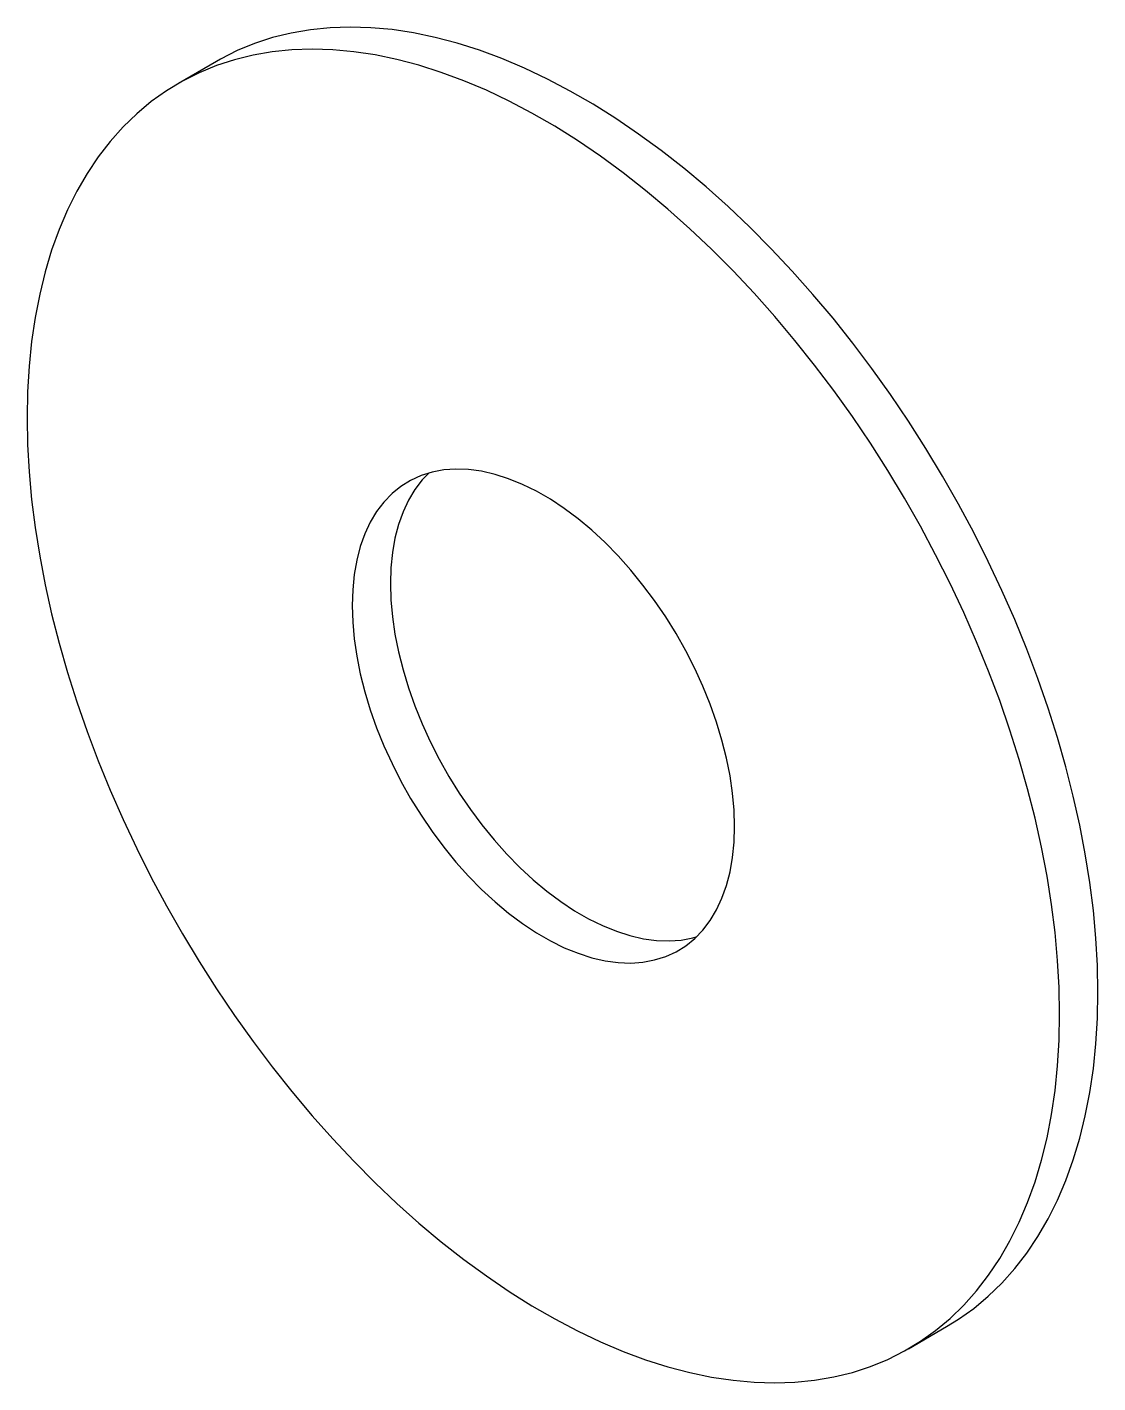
# Paper-space layout '_等轴测' of a CAD drawing. Header units: millimetres. Extents: x -20.5 to 19.1, y -25.5 to 24.6.
import ezdxf

# ---------------------------------------------------------------- set-up
doc = ezdxf.new("R2010")
doc.units = ezdxf.units.MM

psp = doc.layouts.new('_等轴测')

# ---------------------------------------------------------------- linework, layer by layer
at = {"color": 7, "linetype": 'Continuous', "lineweight": 25}
for p, q in [((-13.499, 23.383), (-14.913, 22.567)), ((12.085, -24.2), (13.499, -23.383))]:
    psp.add_line(p, q, dxfattribs=at)
at = {"color": 7, "linetype": 'Continuous', "lineweight": 25, "flags": 128}
for points in [[(19.092, -11.022), (19.073, -10.036), (19.017, -9.03), (18.924, -8.007), (18.794, -6.968), (18.627, -5.915), (18.423, -4.851), (18.183, -3.777), (17.908, -2.696), (17.598, -1.61), (17.253, -0.52), (16.875, 0.57), (16.463, 1.66), (16.019, 2.746), (15.544, 3.827), (15.039, 4.9), (14.504, 5.964), (13.94, 7.016), (13.35, 8.054), (12.733, 9.077), (12.091, 10.081), (11.426, 11.066), (10.738, 12.03), (10.029, 12.97), (9.301, 13.884), (8.554, 14.771), (7.791, 15.63), (7.012, 16.457), (6.22, 17.253), (5.416, 18.015), (4.601, 18.741), (3.776, 19.431), (2.945, 20.083), (2.108, 20.695), (1.266, 21.267), (0.422, 21.797), (-0.422, 22.285), (-1.266, 22.729), (-2.108, 23.129), (-2.945, 23.483), (-3.776, 23.791), (-4.601, 24.053), (-5.416, 24.267), (-6.22, 24.435), (-7.012, 24.554), (-7.791, 24.625), (-8.554, 24.648), (-9.301, 24.623), (-10.029, 24.549), (-10.738, 24.428), (-11.426, 24.259), (-12.091, 24.042), (-12.733, 23.778), (-13.35, 23.467), (-13.499, 23.383)], [(17.678, -11.838), (17.659, -10.852), (17.603, -9.846), (17.51, -8.823), (17.379, -7.784), (17.212, -6.731), (17.009, -5.667), (16.769, -4.594), (16.494, -3.512), (16.184, -2.426), (15.839, -1.337), (15.461, -0.246), (15.049, 0.843), (14.605, 1.93), (14.13, 3.01), (13.625, 4.084), (13.09, 5.147), (12.526, 6.199), (11.936, 7.238), (11.319, 8.26), (10.677, 9.265), (10.012, 10.25), (9.324, 11.213), (8.615, 12.153), (7.887, 13.068), (7.14, 13.955), (6.377, 14.813), (5.598, 15.641), (4.806, 16.436), (4.001, 17.198), (3.186, 17.925), (2.362, 18.615), (1.531, 19.266), (0.693, 19.879), (-0.148, 20.451), (-0.992, 20.981), (-1.837, 21.469), (-2.68, 21.913), (-3.522, 22.312), (-4.359, 22.666), (-5.191, 22.975), (-6.015, 23.236), (-6.83, 23.451), (-7.634, 23.618), (-8.427, 23.737), (-9.205, 23.809), (-9.969, 23.832), (-10.715, 23.806), (-11.444, 23.733), (-12.152, 23.611), (-12.84, 23.442), (-13.506, 23.225), (-14.147, 22.961), (-14.764, 22.651), (-15.355, 22.295), (-15.918, 21.893), (-16.453, 21.447), (-16.959, 20.957), (-17.434, 20.425), (-17.877, 19.851), (-18.289, 19.237), (-18.667, 18.584), (-19.012, 17.892), (-19.322, 17.164), (-19.598, 16.401), (-19.837, 15.604), (-20.041, 14.774), (-20.208, 13.915), (-20.338, 13.026), (-20.431, 12.11), (-20.487, 11.17), (-20.506, 10.205), (-20.487, 9.219), (-20.431, 8.213), (-20.338, 7.19), (-20.208, 6.151), (-20.041, 5.099), (-19.837, 4.034), (-19.598, 2.961), (-19.322, 1.88), (-19.012, 0.793), (-18.667, -0.296), (-18.289, -1.387), (-17.877, -2.476), (-17.434, -3.562), (-16.959, -4.643), (-16.453, -5.716), (-15.918, -6.78), (-15.355, -7.832), (-14.764, -8.871), (-14.147, -9.893), (-13.506, -10.898), (-12.84, -11.883), (-12.152, -12.846), (-11.444, -13.786), (-10.715, -14.7), (-9.969, -15.588), (-9.205, -16.446), (-8.427, -17.274), (-7.634, -18.069), (-6.83, -18.831), (-6.015, -19.558), (-5.191, -20.247), (-4.359, -20.899), (-3.522, -21.512), (-2.68, -22.083), (-1.837, -22.614), (-0.992, -23.101), (-0.148, -23.545), (0.693, -23.945), (1.531, -24.299), (2.362, -24.607), (3.186, -24.869), (4.001, -25.084), (4.806, -25.251), (5.598, -25.37), (6.377, -25.441), (7.14, -25.464), (7.887, -25.439), (8.615, -25.366), (9.324, -25.244), (10.012, -25.075), (10.677, -24.858), (11.319, -24.594), (11.936, -24.284), (12.526, -23.928), (13.09, -23.526), (13.625, -23.08), (14.13, -22.59), (14.605, -22.058), (15.049, -21.484), (15.461, -20.87), (15.839, -20.216), (16.184, -19.525), (16.494, -18.797), (16.769, -18.033), (17.009, -17.236), (17.212, -16.407), (17.379, -15.547), (17.51, -14.659), (17.603, -13.743), (17.659, -12.802), (17.678, -11.838)], [(5.657, -4.898), (5.638, -4.292), (5.582, -3.666), (5.488, -3.025), (5.357, -2.373), (5.19, -1.712), (4.988, -1.047), (4.752, -0.38), (4.483, 0.285), (4.183, 0.943), (3.852, 1.592), (3.494, 2.229), (3.109, 2.849), (2.7, 3.449), (2.269, 4.027), (1.819, 4.579), (1.351, 5.102), (0.869, 5.594), (0.374, 6.051), (-0.13, 6.472), (-0.641, 6.854), (-1.156, 7.194), (-1.672, 7.493), (-2.188, 7.746), (-2.699, 7.955), (-3.203, 8.116), (-3.697, 8.23), (-4.18, 8.295), (-4.647, 8.312), (-5.098, 8.28), (-5.529, 8.2), (-5.937, 8.071), (-6.322, 7.895), (-6.681, 7.673), (-7.011, 7.405), (-7.311, 7.093), (-7.581, 6.74), (-7.817, 6.346), (-8.019, 5.913), (-8.185, 5.445), (-8.316, 4.943), (-8.41, 4.411), (-8.466, 3.851), (-8.485, 3.266), (-8.466, 2.659), (-8.41, 2.033), (-8.316, 1.393), (-8.185, 0.74), (-8.019, 0.079), (-7.817, -0.586), (-7.581, -1.253), (-7.311, -1.917), (-7.011, -2.576), (-6.681, -3.225), (-6.322, -3.861), (-5.937, -4.482), (-5.529, -5.082), (-5.098, -5.66), (-4.647, -6.212), (-4.18, -6.735), (-3.697, -7.226), (-3.203, -7.684), (-2.699, -8.105), (-2.188, -8.486), (-1.672, -8.827), (-1.156, -9.125), (-0.641, -9.379), (-0.13, -9.587), (0.374, -9.749), (0.869, -9.862), (1.351, -9.928), (1.819, -9.945), (2.269, -9.913), (2.7, -9.832), (3.109, -9.704), (3.494, -9.528), (3.852, -9.306), (4.183, -9.038), (4.483, -8.726), (4.752, -8.372), (4.988, -7.978), (5.19, -7.546), (5.357, -7.078), (5.488, -6.576), (5.582, -6.044), (5.638, -5.484), (5.657, -4.898)], [(-5.656, 8.165), (-5.897, 7.91), (-6.166, 7.556), (-6.402, 7.162), (-6.604, 6.73), (-6.771, 6.261), (-6.902, 5.76), (-6.996, 5.227), (-7.052, 4.667), (-7.071, 4.082), (-7.052, 3.475), (-6.996, 2.85), (-6.902, 2.209), (-6.771, 1.557), (-6.604, 0.896), (-6.402, 0.23), (-6.166, -0.437), (-5.897, -1.101), (-5.597, -1.76), (-5.266, -2.409), (-4.908, -3.045), (-4.523, -3.665), (-4.114, -4.266), (-3.684, -4.843), (-3.233, -5.395), (-2.766, -5.918), (-2.283, -6.41), (-1.789, -6.867), (-1.284, -7.288), (-0.773, -7.67), (-0.258, -8.011), (0.258, -8.309), (0.773, -8.563), (1.284, -8.771), (1.789, -8.932), (2.283, -9.046), (2.766, -9.112), (3.233, -9.128), (3.684, -9.096), (4.114, -9.016), (4.242, -8.982)], [(13.499, -23.383), (13.94, -23.111), (14.504, -22.71), (15.039, -22.264), (15.544, -21.774), (16.019, -21.242), (16.463, -20.668), (16.875, -20.054), (17.253, -19.4), (17.598, -18.708), (17.908, -17.98), (18.183, -17.217), (18.423, -16.42), (18.627, -15.591), (18.794, -14.731), (18.924, -13.843), (19.017, -12.927), (19.073, -11.986), (19.092, -11.022)]]:
    psp.add_lwpolyline(points, dxfattribs=at)

doc.saveas('drawing.dxf')
